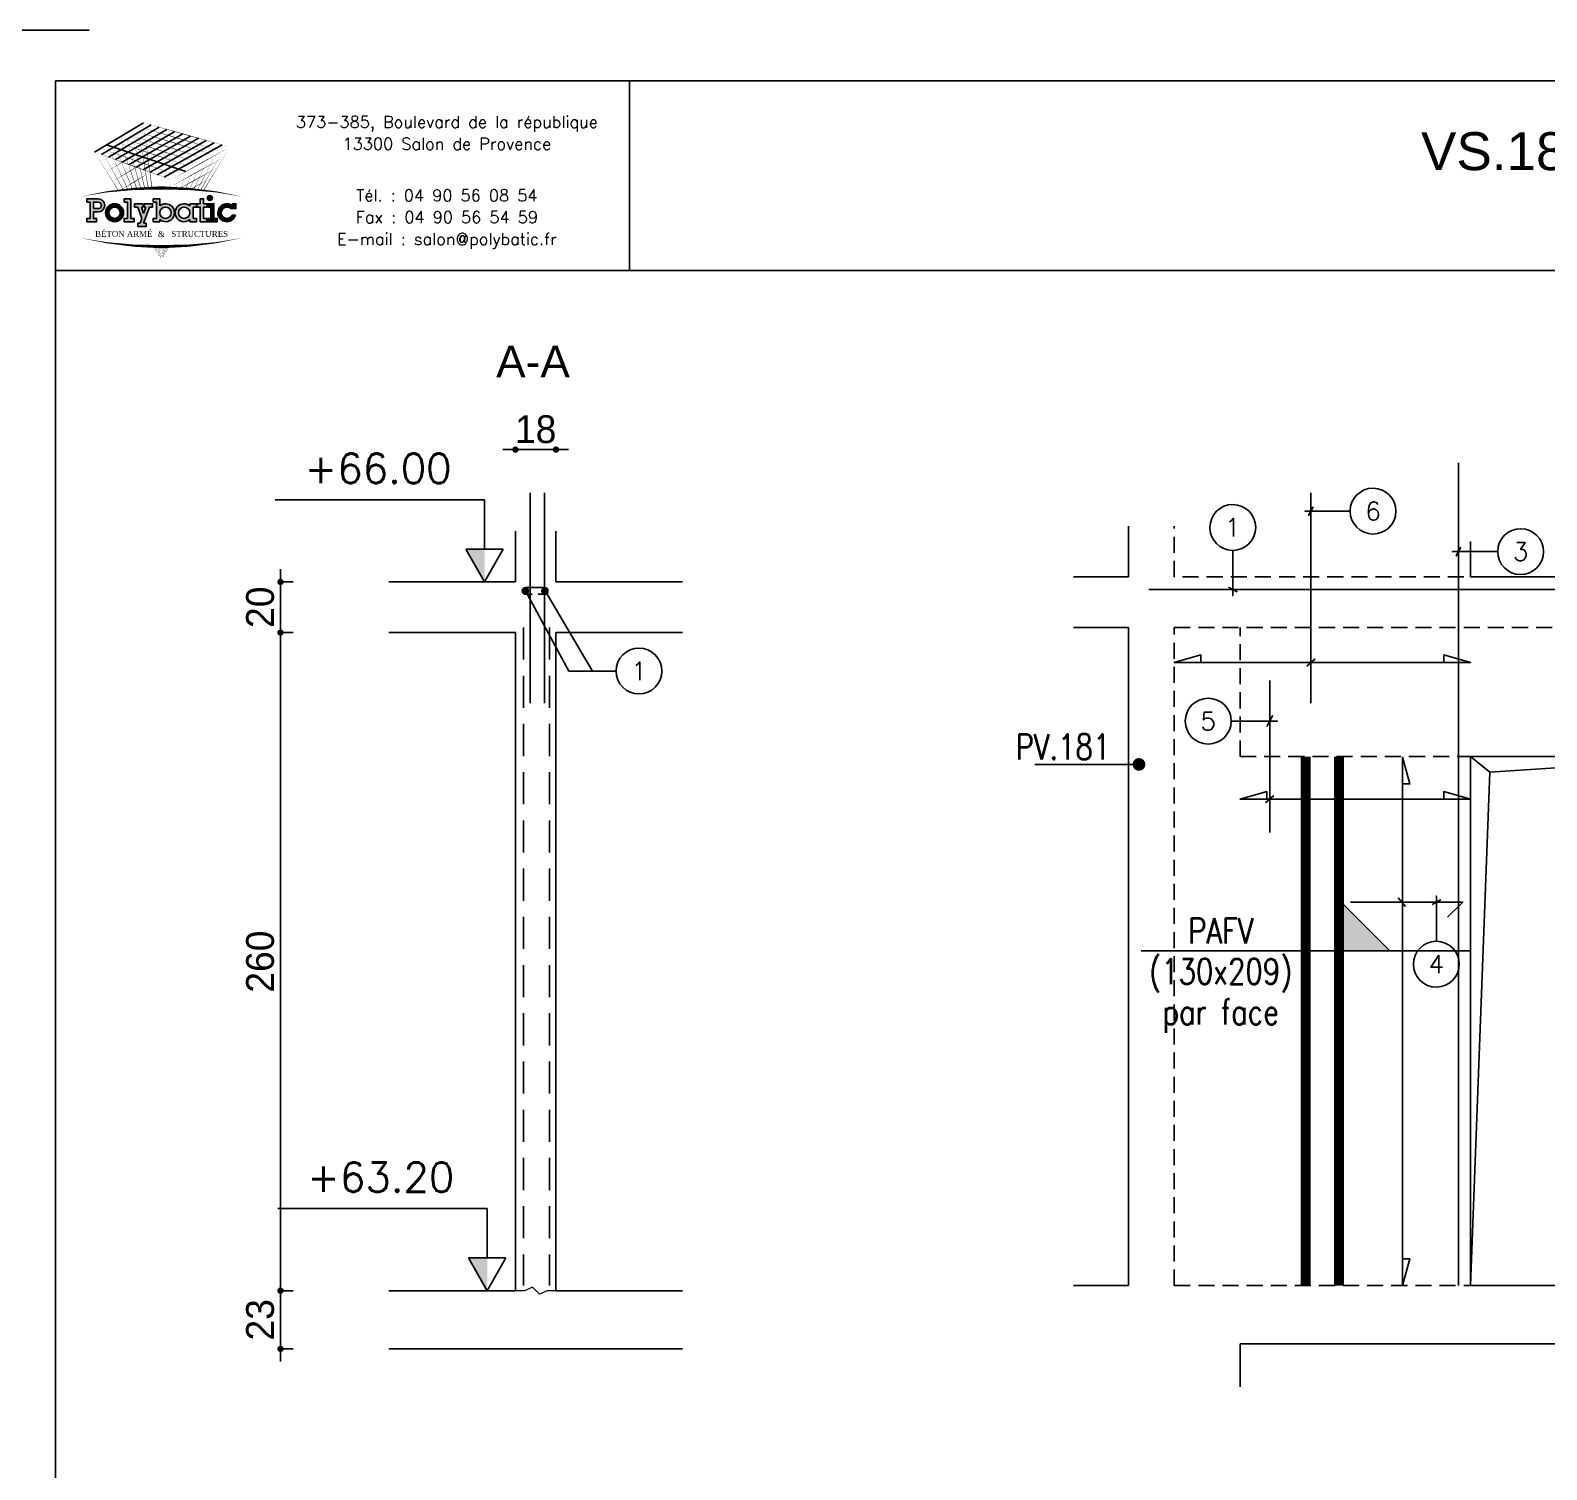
# Model space of a CAD drawing. Header units: metres. Extents: x -5618 to 118954, y -306 to 4637.
# Drawn here: x 97697 to 98295, y 1025 to 1594 of the extents above; entities that cross this region are included whole.
import ezdxf
from ezdxf.enums import TextEntityAlignment as Align

# ---------------------------------------------------------------- set-up
doc = ezdxf.new("R2010")
doc.units = ezdxf.units.M
doc.linetypes.add('CACHE', pattern=[9.524999999999999, 6.35, -3.175])
doc.linetypes.add('CACHEX2', pattern=[19.049999999999997, 12.7, -6.35])
for name, color, linetype in [('COTATION', 1, 'Continuous'), ('GO-FER-HA', 140, 'Continuous'), ('GO-TEXTE', 9, 'Continuous'), ('K_ENT_M_Building_V.76', 7, 'Continuous'), ('STR_COTATION', 1, 'Continuous'), ('STR_TS', 22, 'Continuous'), ('STR_TS_TXT', 7, 'Continuous'), ('STR_VOI-POT', 6, 'Continuous')]:
    doc.layers.add(name, color=color, linetype=linetype)
doc.layers.add('Kofragna_forma', color=7, linetype='Continuous', lineweight=70)
doc.styles.add('ARIAL', font='ARIAL.TTF')
doc.styles.add('GrDimensions', font='simplex.shx')
doc.styles.add('POLYBATIC', font='TIMES.TTF')
doc.styles.add('schéma', font='simplex.shx')
doc.styles.add('TEXTE', font='romans.shx')
doc.styles.add('TEXTE TS', font='romans.shx', dxfattribs={"width": 0.7, "oblique": 15})
doc.styles.add('TEXTEBA', font='ARIAL.TTF')
doc.dimstyles.new('COUPE-20', dxfattribs={"dimscale": 0.5, "dimtxt": 22, "dimasz": 5, "dimexe": 0.05, "dimexo": 0, "dimgap": 5, "dimtad": 1, "dimdec": 0, "dimdsep": 46, "dimtxsty": 'Standard', "dimblk1": 'DOT', "dimblk2": 'DOT', "dimsah": 1, "dimcen": 0, "dimdle": 150, "dimclrd": 1, "dimclre": 1, "dimclrt": 7, "dimadec": 0, "dimazin": 0, "dimtfac": 1, "dimtdec": 0, "dimtix": 1, "dimtmove": 2, "dimatfit": 3, "dimldrblk": 'DOT', "dimfxl": 0, "dimtvp": 1, "dimtolj": 1, "dimtzin": 0, "dimarcsym": 0})

# ---------------------------------------------------------------- blocks, each defined once
blk = doc.blocks.new('A$C492E529B')
h = blk.add_hatch(color=256)
h.paths.add_polyline_path([(-1.982500000000002, 0.1), (-2.082500000000003, 0.1), (-2.082500000000003, 0.2999999999999999), (-1.932500000000003, 0.2999999999999999, 1), (-1.932500000000003, 0.7), (-2.282500000000002, 0.7), (-2.282500000000001, 0.6), (-2.182500000000003, 0.6), (-2.182500000000003, 0.1), (-2.282500000000003, 0.1), (-2.282500000000004, -6.938893903907228e-18), (-1.982500000000003, -6.938893903907228e-18)])
h.paths.add_polyline_path([(-2.082500000000003, 0.3999999999999889), (-2.082500000000003, 0.6), (-1.932500000000003, 0.6, -1), (-1.932500000000003, 0.3999999999999999)], flags=16)
h = blk.add_hatch(color=256)
h.paths.add_polyline_path([(-1.157500000000001, 0.275, 1), (-1.707500000000001, 0.275, 1)])
h.paths.add_polyline_path([(-1.607500000000002, 0.275, -1), (-1.257500000000002, 0.275, -1)], flags=16)
for color, points in [(256, [(-0.9375, 0.7), (-1.137499999999999, 0.7000000000000001), (-1.137500000000001, 0.5999999999999999), (-1.0375, 0.6), (-1.0375, 0.09999999999999998), (-1.137500000000001, 0.09999999999999996), (-1.137499999999999, -4.163336342344337e-17), (-0.8375000000000021, -4.163336342344337e-17), (-0.8375000000000004, 0.09999999999999994), (-0.9374999999999982, 0.09999999999999998)]), (256, [(-0.3674999999999997, 0.45), (-0.2675000000000001, 0.45), (-0.2674999999999983, 0.55), (-0.5234481005020868, 0.55), (-0.5234481005020868, 0.45), (-0.4734481005020861, 0.45), (-0.5425000000000004, 0.2527088585773882), (-0.6115518994979148, 0.45), (-0.5615518994979141, 0.45), (-0.5615518994979141, 0.55), (-0.8175000000000008, 0.55), (-0.8175000000000008, 0.45), (-0.7175000000000011, 0.45), (-0.5954740502510436, 0.1013544292886954), (-0.6484481005020868, -0.04999999999999991), (-0.7175000000000011, -0.04999999999999991), (-0.7175000000000011, -0.1499999999999999), (-0.4675000000000011, -0.1499999999999999), (-0.4675000000000011, -0.04999999999999991), (-0.5424999999999986, -0.0499999999999999)]), (256, [(1.392500000000002, 0.55), (1.2925, 0.55), (1.2925, 0.7000000000000001), (1.192500000000003, 0.7000000000000001), (1.192500000000003, 0.55), (1.092500000000003, 0.55), (1.092500000000003, 0.45), (1.192500000000004, 0.45), (1.192500000000003, -6.938893903907228e-18), (1.392500000000002, -6.938893903907228e-18), (1.392500000000002, 0.1), (1.292500000000004, 0.1), (1.292500000000004, 0.45), (1.392500000000005, 0.45)]), (140, [(1.412500000000003, 0.7250000000000001, 1), (1.562500000000005, 0.7250000000000001, 1)]), (256, [(1.612500000000002, 0.55), (1.412500000000003, 0.55), (1.412500000000003, 0.45), (1.512500000000003, 0.45), (1.512500000000003, 0.1), (1.412500000000003, 0.09999999999999999), (1.412500000000003, -6.938893903907228e-18), (1.712500000000002, -6.938893903907228e-18), (1.7125, 0.09999999999999999), (1.612500000000002, 0.1)]), (256, [(2.129974487139162, 0.4), (2.282500000000004, 0.4), (2.282500000000002, 0.55), (2.182500000000005, 0.55), (2.182500000000003, 0.487132034355964, 3.359496397493009), (2.272075131106462, 0.2), (2.165613883008421, 0.2, -3.125801635094081)])]:
    blk.add_hatch(color=color).paths.add_polyline_path(points)
h = blk.add_hatch(color=256)
h.paths.add_polyline_path([(-0.04749999999999943, 0.4871320343559638), (-0.04749999999999766, 0.7000000000000001), (-0.2474999999999987, 0.7), (-0.2474999999999987, 0.6000000000000001), (-0.1474999999999991, 0.6000000000000001), (-0.1474999999999991, 0.1), (-0.2475000000000005, 0.09999999999999999), (-0.2474999999999987, -6.938893903907228e-18), (-0.04749999999999766, -1.387778780781446e-17), (-0.04749999999999943, 0.06286796564403607, 2.121320343559649)])
h.paths.add_polyline_path([(-0.04749999999999943, 0.275, -1), (0.3025000000000002, 0.275, -1)], flags=16)
h = blk.add_hatch(color=256)
h.paths.add_polyline_path([(1.072500000000003, 0.1), (0.9725000000000037, 0.1), (0.9725000000000037, 0.45), (1.072500000000003, 0.45), (1.072500000000003, 0.55), (0.872500000000004, 0.55), (0.872500000000004, 0.4871320343559638, 2.121320343559652), (0.872500000000004, 0.06286796564403632), (0.8725000000000058, -1.387778780781446e-17), (1.072500000000002, 0)])
h.paths.add_polyline_path([(0.5225000000000026, 0.275, -1), (0.8725000000000023, 0.275, -1)], flags=16)
for p, q in [((0.872500000000004, 0.55), (0.872500000000004, 0.4871320343559638)), ((1.072500000000003, 0.55), (0.872500000000004, 0.55)), ((1.072500000000003, 0.45), (1.072500000000003, 0.55)), ((-0.5954740502510436, 0.101354429288693), (-0.7175000000000011, 0.45)), ((-0.6484481005020868, -0.04999999999999991), (-0.5954740502510454, 0.1013544292886897)), ((-0.5425000000000004, 0.2527088585773872), (-0.6115518994979148, 0.45)), ((-0.5425000000000004, -0.04999999999999991), (-0.3674999999999997, 0.45)), ((-0.5425000000000004, 0.2527088585773867), (-0.4734481005020861, 0.45)), ((0.872500000000004, 0.06286796564403632), (0.872500000000004, -6.938893903907228e-18)), ((0.9725000000000037, 0.1), (0.9725000000000037, 0.45)), ((0.9725000000000037, 0.45), (1.072500000000003, 0.45)), ((1.072500000000003, 0.1), (0.9725000000000037, 0.1)), ((1.072500000000003, -6.938893903907228e-18), (1.072500000000003, 0.1)), ((2.165613883008421, 0.2), (2.272075131106462, 0.2)), ((0.872500000000004, -6.938893903907228e-18), (1.072500000000003, -6.938893903907228e-18))]:
    blk.add_line(p, q)
for points in [[(-2.282500000000002, 0.7), (-1.932500000000003, 0.7)], [(-2.282500000000002, 0.7), (-2.282500000000002, 0.6), (-2.182500000000003, 0.6), (-2.182500000000003, 0.1), (-2.282500000000002, 0.1), (-2.282500000000002, -6.938893903907228e-18), (-1.982500000000003, -6.938893903907228e-18), (-1.982500000000003, 0.1), (-2.082500000000003, 0.1), (-2.082500000000003, 0.2999999999999999), (-1.932500000000003, 0.2999999999999999)], [(-2.082500000000003, 0.3999999999999999), (-2.082500000000003, 0.6), (-1.932500000000003, 0.6)], [(-1.137499999999999, 0.7), (-0.9375, 0.7), (-0.9375, 0.09999999999999998), (-0.8375000000000004, 0.09999999999999994), (-0.8375000000000004, -4.163336342344337e-17), (-1.137499999999999, -4.163336342344337e-17), (-1.137499999999999, 0.09999999999999998), (-1.0375, 0.09999999999999998), (-1.0375, 0.6), (-1.137499999999999, 0.6), (-1.137499999999999, 0.7)], [(-0.8175000000000008, 0.55), (-0.5615518994979141, 0.55)], [(-0.8175000000000008, 0.55), (-0.8175000000000008, 0.45), (-0.7175000000000011, 0.45)], [(-0.6115518994979148, 0.45), (-0.5615518994979141, 0.45), (-0.5615518994979141, 0.55)], [(-0.5234481005020868, 0.55), (-0.2675000000000001, 0.55), (-0.2675000000000001, 0.45), (-0.3674999999999997, 0.45)], [(-0.4734481005020861, 0.45), (-0.5234481005020868, 0.45), (-0.5234481005020868, 0.55)], [(-0.2474999999999987, 0.7), (-0.2474999999999987, 0.6000000000000001), (-0.1474999999999991, 0.6000000000000001), (-0.1474999999999991, 0.1), (-0.2474999999999987, 0.1), (-0.2474999999999987, -6.938893903907228e-18), (-0.04749999999999943, -6.938893903907228e-18), (-0.04749999999999943, 0.06286796564403607)], [(-0.04749999999999943, 0.4871320343559638), (-0.04749999999999943, 0.7), (-0.2474999999999987, 0.7)], [(1.092500000000003, 0.55), (1.192500000000003, 0.55), (1.192500000000003, 0.7000000000000001), (1.292500000000002, 0.7000000000000001), (1.292500000000002, 0.55), (1.392500000000004, 0.55), (1.392500000000004, 0.45), (1.292500000000002, 0.45), (1.292500000000002, 0.1), (1.392500000000004, 0.1), (1.392500000000004, -6.938893903907228e-18), (1.192500000000003, -6.938893903907228e-18), (1.192500000000003, 0.45), (1.092500000000003, 0.45)], [(1.092500000000003, 0.45), (1.092500000000003, 0.55)], [(1.412500000000003, 0.45), (1.412500000000003, 0.55), (1.612500000000002, 0.55), (1.612500000000002, 0.1), (1.712500000000002, 0.1), (1.712500000000002, -6.938893903907228e-18), (1.412500000000003, -6.938893903907228e-18), (1.412500000000003, 0.1), (1.512500000000003, 0.1), (1.512500000000003, 0.45), (1.412500000000003, 0.45)], [(2.182500000000003, 0.487132034355964), (2.182500000000003, 0.55), (2.282500000000002, 0.55), (2.282500000000002, 0.4), (2.129974487139162, 0.4)], [(-2.082500000000003, 0.3999999999999999), (-1.932500000000003, 0.3999999999999999)], [(-0.6484481005020868, -0.04999999999999991), (-0.7175000000000011, -0.04999999999999991), (-0.7175000000000011, -0.1499999999999999), (-0.4675000000000011, -0.1499999999999999), (-0.4675000000000011, -0.04999999999999991), (-0.5425000000000004, -0.04999999999999991)]]:
    blk.add_lwpolyline(points)
for centre, radius in [((-1.432500000000001, 0.275), 0.275), ((-1.432500000000001, 0.275), 0.175), ((0.1275000000000013, 0.275), 0.175), ((0.6975000000000033, 0.275), 0.175)]:
    blk.add_circle(centre, radius)
at = {"color": 140}
blk.add_circle((1.487500000000004, 0.7250000000000001), 0.07500000000000107, dxfattribs=at)
for centre, radius, start, end in [((-1.932500000000003, 0.5), 0.2, 270, 90), ((-1.932500000000003, 0.5), 0.1, 270, 90), ((0.1275000000000013, 0.275), 0.275, 230.4788036413577, 129.5211963586423), ((0.6975000000000033, 0.275), 0.275, 50.47880364135766, 309.5211963586423), ((2.007500000000002, 0.275), 0.275, 50.47880364135766, 344.1733798681277), ((2.007500000000002, 0.275), 0.175, 45.58469140280684, 334.6230664748476)]:
    blk.add_arc(centre, radius, start, end)
blk = doc.blocks.new('POLYBATIC')
at = {"color": 140}
for p, q in [((-0.4296875000004547, 3.28125), (-1.601562500000455, 2.578125)), ((-1.434659090909463, 2.517755681818244), (-0.2414772727272521, 3.227982954545496)), ((-1.267755681818471, 2.457386363636374), (-0.05326704545473149, 3.174715909090992)), ((0.1349431818182438, 3.121448863636374), (-1.100852272727479, 2.397017045454504)), ((-0.933948863636715, 2.336647727272748), (0.323153409090537, 3.06818181818187)), ((-0.7670454545457233, 2.276278409090992), (0.5113636363635123, 3.014914772727252)), ((0.6995738636360329, 2.961647727272748), (-0.6001420454547315, 2.215909090909008)), ((-0.4332386363639671, 2.155539772727366), (0.8877840909092356, 2.908380681818244)), ((-1.308593750000455, 2.75390625), (0.5859375, 2.109375)), ((1.075994318181529, 2.855113636363626), (-0.2663352272729753, 2.095170454545496)), ((-0.09943181818198354, 2.034801136363626), (1.264204545454504, 2.801846590909008)), ((1.452414772727025, 2.748579545454504), (0.06747159090900823, 1.97443181818187))]:
    blk.add_line(p, q, dxfattribs=at)
for points in [[(-1.015625000000455, 2.9296875, 0.015625, 0, 0), (-0.4296875000004547, 3.28125, 0, 0, 0)], [(0.60546875, 2.98828125, 0.015625, 0, 0), (-0.4296875000004547, 3.28125, 0, 0, 0)], [(-0.2247129179731928, 1.715989555429132, 0.01490724232924596, 0, 0), (-0.4296875000004547, 3.28125, 0, 0, 0)], [(-1.601562500000455, 2.578125, 0, 0.015625, 0), (-1.015625000000455, 2.9296875, 0, 0, 0)], [(-0.03906250000045475, 2.6171875, 0.015625, 0, 0), (-1.015625000000455, 2.9296875, 0, 0, 0)], [(-0.5892474188822234, 1.699752169851649, 0.0131193101882493, 0, 0), (-1.015625000000455, 2.9296875, 0, 0, 0)], [(-0.390625, 2.982954545454504, 0, 0.015625, 0), (-0.9232954545454959, 2.663352272727366, 0, 0, 0)], [(0.1220703125, 2.7099609375, 0.015625, 0, 0), (-0.8691406250004547, 3.017578125, 0, 0, 0)], [(-0.4912426523219438, 1.705550332218991, 0.01358734283786201, 0, 0), (-0.8691406250004547, 3.017578125, 0, 0, 0)], [(-0.8380681818182438, 2.87286931818187, 0.015625, 0, 0), (-0.2414772727272521, 3.227982954545496, 0, 0, 0)], [(0.283203125, 2.802734375, 0.015625, 0, 0), (-0.7226562500004547, 3.10546875, 0, 0, 0)], [(-0.3979455071712437, 1.710090152438511, 0.01404154563583916, 0, 0), (-0.7226562500004547, 3.10546875, 0, 0, 0)], [(-0.6605113636364877, 2.816051136363626, 0.015625, 0, 0), (-0.05326704545473149, 3.174715909090992, 0, 0, 0)], [(0.4443359375002274, 2.8955078125, 0.015625, 0, 0), (-0.5761718750004547, 3.193359375, 0, 0, 0)], [(-0.3091679367046254, 1.713523988177485, 0.01448156953465553, 0, 0), (-0.5761718750004547, 3.193359375, 0, 0, 0)], [(-0.4829545454547315, 2.759232954545496, 0.015625, 0, 0), (0.1349431818182438, 3.121448863636374, 0, 0, 0)], [(-0.3053977272729753, 2.702414772727366, 0.015625, 0, 0), (0.323153409090537, 3.06818181818187, 0, 0, 0)], [(-0.1278409090909918, 2.645596590909008, 0.015625, 0, 0), (0.5113636363635123, 3.014914772727252, 0, 0, 0)], [(0.04971590909099177, 2.588778409090992, 0.015625, 0, 0), (0.6995738636360329, 2.961647727272748, 0, 0, 0)], [(0.2272727272727479, 2.531960227272748, 0.015625, 0, 0), (0.8877840909092356, 2.908380681818244, 0, 0, 0)], [(1.640625000000227, 2.6953125, 0, 0.015625, 0), (0.60546875, 2.98828125, 0, 0, 0)], [(-0.68359375, 2.24609375, 0.015625, 0, 0), (-1.601562500000455, 2.578125, 0, 0, 0)], [(-1.031467709796289, 1.660411435280935, 0.01112380078447304, 0, 0), (-1.601562500000455, 2.578125, 0, 0, 0)], [(-1.455965909090764, 2.34375, 0, 0.015625, 0), (-0.9232954545454959, 2.663352272727366, 0, 0, 0)], [(-0.5224609375, 2.3388671875, 0.015625, 0, 0), (-1.455078125000455, 2.666015625, 0, 0, 0)], [(-0.9131357219118854, 1.673060752227684, 0.0116390314757204, 0, 0), (-1.455078125000455, 2.666015625, 0, 0, 0)], [(-1.434659090909463, 2.517755681818244, 0, 0.015625, 0), (-0.8380681818182438, 2.87286931818187, 0, 0, 0)], [(-0.3613281249997726, 2.431640625, 0.015625, 0, 0), (-1.308593750000455, 2.75390625, 0, 0, 0)], [(-0.8000544418000572, 1.683696661101635, 0.01214422228537064, 0, 0), (-1.308593750000455, 2.75390625, 0, 0, 0)], [(-1.267755681818471, 2.457386363636374, 0, 0.015625, 0), (-0.6605113636364877, 2.816051136363626, 0, 0, 0)], [(-0.2001953125, 2.5244140625, 0.015625, 0, 0), (-1.162109375000455, 2.841796875, 0, 0, 0)], [(-0.6921335829376858, 1.692528341469028, 0.01263800449243644, 0, 0), (-1.162109375000455, 2.841796875, 0, 0, 0)], [(-1.100852272727479, 2.397017045454504, 0, 0.015625, 0), (-0.4829545454547315, 2.759232954545496, 0, 0, 0)], [(-0.933948863636715, 2.336647727272748, 0, 0.015625, 0), (-0.3053977272729753, 2.702414772727366, 0, 0, 0)], [(-0.3515625, 2.684659090909008, 0, 0.015625, 0), (-0.8309659090909918, 2.397017045454504, 0, 0, 0)], [(-0.7670454545457233, 2.276278409090992, 0, 0.015625, 0), (-0.1278409090909918, 2.645596590909008, 0, 0, 0)], [(-0.6001420454547315, 2.215909090909008, 0, 0.015625, 0), (0.04971590909099177, 2.588778409090992, 0, 0, 0)], [(0.9374999999995453, 2.3046875, 0, 0.015625, 0), (-0.03906250000045475, 2.6171875, 0, 0, 0)], [(1.11328125, 2.40234375, 0, 0.015625, 0), (0.1220703125, 2.7099609375, 0, 0, 0)], [(1.2890625, 2.5, 0, 0.015625, 0), (0.283203125, 2.802734375, 0, 0, 0)], [(0.4048295454542767, 2.475142045454504, 0.015625, 0, 0), (1.075994318181529, 2.855113636363626, 0, 0, 0)], [(1.46484375, 2.59765625, 0, 0.015625, 0), (0.4443359375002274, 2.8955078125, 0, 0, 0)], [(0.5823863636364877, 2.41832386363626, 0.015625, 0, 0), (1.264204545454504, 2.801846590909008, 0, 0, 0)], [(0.7599431818180165, 2.36150568181813, 0.015625, 0, 0), (1.452414772727025, 2.748579545454504, 0, 0, 0)], [(0.9374999999995453, 2.3046875, 0.015625, 0, 0), (1.640625000000227, 2.6953125, 0, 0, 0)], [(0.9418075391890852, 1.670138702828694, 0.01115810583063171, 0, 0), (1.46484375, 2.59765625, 0, 0, 0)], [(1.012016020391002, 1.662597747784957, 0.01197350437350787, 0, 0), (1.640625000000227, 2.6953125, 0, 0, 0)], [(-1.310369318181984, 2.109375, 0, 0.015625, 0), (-0.8309659090909918, 2.397017045454504, 0, 0, 0)], [(-0.3124999999997726, 2.386363636363626, 0, 0.015625, 0), (-0.738636363636715, 2.13068181818187, 0, 0, 0)], [(0.234375, 1.9140625, 0, 0.015625, 0), (-0.68359375, 2.24609375, 0, 0, 0)], [(0.41015625, 2.01171875, 0, 0.015625, 0), (-0.5224609375, 2.3388671875, 0, 0, 0)], [(-0.4332386363639671, 2.155539772727366, 0, 0.015625, 0), (0.2272727272727479, 2.531960227272748, 0, 0, 0)], [(0.5859375, 2.109375, 0, 0.015625, 0), (-0.3613281249997726, 2.431640625, 0, 0, 0)], [(-0.2663352272729753, 2.095170454545496, 0, 0.015625, 0), (0.4048295454542767, 2.475142045454504, 0, 0, 0)], [(0.7617187500002274, 2.20703125, 0, 0.015625, 0), (-0.2001953125, 2.5244140625, 0, 0, 0)], [(-0.09943181818198354, 2.034801136363626, 0, 0.015625, 0), (0.5823863636364877, 2.41832386363626, 0, 0, 0)], [(0.06747159090900823, 1.97443181818187, 0, 0.015625, 0), (0.7599431818180165, 2.36150568181813, 0, 0, 0)], [(0.234375, 1.9140625, 0, 0.015625, 0), (0.9374999999995453, 2.3046875, 0, 0, 0)], [(0.5866968277300657, 1.699916449576676, 0.007180386554667803, 0, 0), (0.7617187500002274, 2.20703125, 0, 0, 0)], [(0.6885950454347949, 1.692796153361087, 0.008296831818832406, 0, 0), (0.9374999999995453, 2.3046875, 0, 0, 0)], [(0.7648212005681216, 1.884417712436971, 0.015625, 0, 0), (1.342329545454277, 2.20525568181813, 0, 0, 0)], [(0.7810150218122089, 1.685348204963248, 0.00932677131755205, 0, 0), (1.11328125, 2.40234375, 0, 0, 0)], [(0.8522727272725206, 2.095170454545496, 0.015625, 0, 0), (1.491477272727025, 2.450284090909008, 0, 0, 0)], [(0.8650912233908912, 1.677752675667421, 0.01027809155415822, 0, 0), (1.2890625, 2.5, 0, 0, 0)], [(-1.164772727272975, 1.875, 0, 0.015625, 0), (-0.738636363636715, 2.13068181818187, 0, 0, 0)], [(-1.019176136363967, 1.640625, 0, 0.015625, 0), (-0.6463068181817562, 1.864346590909008, 0, 0, 0)], [(-0.2734375, 2.08806818181813, 0, 0.015625, 0), (-0.6463068181817562, 1.864346590909008, 0, 0, 0)], [(0.2130681818182438, 1.74005681818187, 0, 0.015625, 0), (0.8522727272725206, 2.095170454545496, 0, 0, 0)], [(0.2101635290903232, 1.716335487573815, 0.003228196121244227, 0, 0), (0.234375, 1.9140625, 0, 0, 0)], [(0.3490664007761097, 1.712087584760297, 0.004654464702752464, 0, 0), (0.41015625, 2.01171875, 0, 0, 0)], [(0.4469534160696185, 1.707824498826653, 0.006931142164855608, 0.015625, 0), (0.7670454545452685, 1.885653409090992, 0, 0, 0)], [(0.4740167860959446, 1.706460429945992, 0.005969104741541102, 0, 0), (0.5859375, 2.109375, 0, 0, 0)], [(0.6795939278408696, 1.674900666982467, 0.015625, 0, 0), (1.193181818181984, 1.960227272727366, 0, 0, 0)], [(-1.953125, 1.5078125, 0, 0.078125, -0.05384344768960826), (0, 1.71875, 0, 0, 0)], [(-0.2343750000004547, 1.789772727272748, 0, 0.006380219183002012, 0), (-0.364879483288405, 1.711470037299478, 0, 0.006380219183002012, 0)], [(1.953125, 1.5078125, 0, 0.078125, 0.05384344768960826), (0, 1.71875, 0, 0, 0)], [(0.9595825479204905, 1.668281339753776, 0.002934513941093933, 0, 0), (1.044034090909008, 1.715198863636374, 0, 0, 0)], [(-1.953125, 0.5234375, 0, 0.078125, 0.05384344768960826), (0, 0.3125, 0, 0, 0)], [(1.953125, 0.5234375, 0, 0.078125, -0.05384344768960826), (0, 0.3125, 0, 0, 0)], [(0, 0, 0, 0.003813184372856077, 0), (-0.195425699109137, 0.3145877107606339, 0, 0.003813184372856077, 0)], [(0, 0, 0, 0.003681835129602301, 0), (-0.1714354482223825, 0.3141065594943484, 0, 0.003681835129602301, 0)], [(0, 0, 0, 0.003559883067564705, 0), (-0.1490701034542781, 0.3137146953291676, 0, 0.003559883067564705, 0)], [(0, 0, 0, 0.003446298807918057, 0), (-0.1281592369196005, 0.3133977978450275, 0, 0.003446298807918057, 0)], [(0, 0, 0, 0.003340204242443637, 0), (-0.1085566378797012, 0.3131441477290764, 0, 0.003340204242443637, 0)], [(0, 0, 0, 0.00324084487628895, 0), (-0.09013599812169559, 0.312944083366574, 0, 0.00324084487628895, 0)], [(0, 0, 0, 0.00314756816438513, 0), (-0.07278751380135873, 0.312789586335839, 0, 0.00314756816438513, 0)], [(0, 0, 0, 0.003059806352468915, 0), (-0.05641517962362741, 0.3126739616427585, 0, 0.003059806352468915, 0)], [(0, 0, 0, 0.003059806352468926, 0), (-0.05641517962362741, 0.3126739616427585, 0, 0.003059806352468926, 0)], [(0, 0, 0, 0.002977062747662009, 0), (-0.04093461278057475, 0.3125915885044606, 0, 0.002977062747662009, 0)], [(0, 0, 0, 0.005103348149100338, 0), (0.03827511111785498, 0.3125800741324838, 0, 0.005103348149100338, 0)], [(0, 0, 0, 0.004857820584163759, 0), (0.06375889516698408, 0.3127222001055543, 0, 0.004857820584163759, 0)], [(0, 0, 0, 0.004635747574430795, 0), (0.08692026702033218, 0.3129129612740371, 0, 0.004635747574430795, 0)], [(0, 0, 0, 0.004433818568920311, 0), (0.1080743276174871, 0.3131384364301084, 0, 0.004433818568920311, 0)], [(0, 0, 0, 0.004249332961201733, 0), (0.1274799888360576, 0.3133883058886795, 0, 0.004249332961201733, 0)], [(0, 0, 0, 0.004080063185600645, 0), (0.1453522509866616, 0.3136548573932032, 0, 0.004080063185600645, 0)], [(0, 0, 0, 0.003924153640373415, 0), (0.1618713376651613, 0.3139322912297757, 0, 0.003924153640373415, 0)], [(0, 0, 0, 0.003780044831076442, 0), (0.1771896014565755, 0.3142162265830848, 0, 0.003780044831076442, 0)], [(0, 0, 0, 0.003646415603355052, 0), (0.1914368191760332, 0.314503345789376, 0, 0.003646415603355052, 0)]]:
    blk.add_lwpolyline(points, format="xyseb", dxfattribs=at)
at = {"color": 5, "xscale": 0.78125, "yscale": 0.78125, "zscale": 0.78125}
blk.add_blockref('A$C492E529B', (0, 0.9102189642169378), dxfattribs=at)
at = {"lineweight": 60, "style": 'POLYBATIC'}
for s, p in [('BÉTON ARMÉ', (-1.586656885245475, 0.546875)), ('STRUCTURES', (0.2401012856082616, 0.546875))]:
    blk.add_text(s, height=0.140625, dxfattribs=at).set_placement(p)
at = {"color": 140, "style": 'POLYBATIC'}
blk.add_text('&', height=0.140625, dxfattribs=at).set_placement((0, 0.546875), align=Align.CENTER)
blk = doc.blocks.new('ime')
at = {"layer": 'COTATION', "const_width": 2.5}
blk.add_lwpolyline([(1.25, 0, -1), (-1.25, 0, -1)], format="xyb", close=True, dxfattribs=at)
at = {"layer": 'COTATION'}
blk.add_lwpolyline([(41.09158464876236, 0), (0, 0)], dxfattribs=at)
at = {"layer": 'COTATION', "color": 7, "style": 'TEXTE TS', "width": 0.8}
blk.add_attdef('NAME', (9.079526555316988, 2), '', height=10, dxfattribs=at)
blk = doc.blocks.new('mrega')
at = {"layer": 'STR_TS_TXT', "style": 'TEXTE TS', "width": 0.8}
for tag, p in [('ST10', (14.47619047619082, 0)), ('DIM', (14.47619047619082, -16)), ('NOTE', (14.47619047619082, -32))]:
    blk.add_attdef(tag, text='', height=10, dxfattribs=at).set_placement(p, align=Align.CENTER)
blk = doc.blocks.new('A$C6F247267')
blk.add_hatch(color=256).paths.add_polyline_path([(5.684341886080801e-14, -0.1999999999999886), (-0.1999999999999886, 0), (5.684341886080801e-14, 0)])
blk.add_lwpolyline([(-0.1999999999999886, 0), (5.684341886080801e-14, 0), (5.684341886080801e-14, -0.1999999999999886), (-0.1999999999999886, 0)])
blk = doc.blocks.new('_DOT')
at = {"color": 0, "linetype": 'ByBlock'}
blk.add_line((-0.5, 0), (-1, 0), dxfattribs=at)
at = {"color": 0, "linetype": 'ByBlock', "const_width": 0.5}
blk.add_lwpolyline([(-0.25, 0, 1), (0.25, 0, 1)], format="xyb", close=True, dxfattribs=at)
blk = doc.blocks.new('*D1260')
at = {"layer": 'COTATION', "color": 1, "lineweight": -2, "ltscale": 4.5}
for p, q in [((97800.2976827203, 1095.78765058655), (97795.2726827203, 1095.78765058655)), ((97795.2976827203, 1098.28765058655), (97795.2976827203, 1100.78765058655)), ((97795.2976827203, 1072.78765058655), (97795.2976827203, 1095.78765058655)), ((97800.2976827203, 1072.78765058655), (97795.2726827203, 1072.78765058655)), ((97795.2976827203, 1070.28765058655), (97795.2976827203, 1067.78765058655))]:
    blk.add_line(p, q, dxfattribs=at)
at = {"layer": 'DEFPOINTS', "color": 0, "lineweight": -3, "ltscale": 4.5}
for p in [(97795.2976827203, 1095.78765058655), (97838.07131905633, 1095.78765058655), (97838.07131905633, 1072.78765058655)]:
    blk.add_point(p, dxfattribs=at)
at = {"layer": 'COTATION', "color": 1, "lineweight": -2, "ltscale": 4.5, "xscale": 2.5, "yscale": 2.5, "zscale": 2.5}
for p, rotation in [((97795.2976827203, 1095.78765058655), 270), ((97795.2976827203, 1072.78765058655), 90)]:
    blk.add_blockref('_DOT', p, dxfattribs=dict(at, rotation=rotation))
at = {"layer": 'COTATION', "color": 7, "lineweight": -3, "ltscale": 4.5, "insert": (97787.2976827203, 1084.287650586566), "char_height": 11, "attachment_point": 5, "rotation": 90}
blk.add_mtext('\\A1;23', dxfattribs=at)
blk = doc.blocks.new('*D1261')
at = {"layer": 'COTATION', "color": 1, "lineweight": -2, "ltscale": 4.5}
for p, q in [((97800.2976827203, 1355.787650586549), (97795.2726827203, 1355.787650586549)), ((97795.2976827203, 1098.28765058655), (97795.2976827203, 1353.287650586549)), ((97800.2976827203, 1095.78765058655), (97795.2726827203, 1095.78765058655))]:
    blk.add_line(p, q, dxfattribs=at)
at = {"layer": 'DEFPOINTS', "color": 0, "lineweight": -3, "ltscale": 4.5}
for p in [(97795.2976827203, 1355.787650586549), (97838.07131905633, 1355.787650586549), (97838.07131905633, 1095.78765058655)]:
    blk.add_point(p, dxfattribs=at)
at = {"layer": 'COTATION', "color": 1, "lineweight": -2, "ltscale": 4.5, "xscale": 2.5, "yscale": 2.5, "zscale": 2.5}
for p, rotation in [((97795.2976827203, 1355.787650586549), 90), ((97795.2976827203, 1095.78765058655), 270)]:
    blk.add_blockref('_DOT', p, dxfattribs=dict(at, rotation=rotation))
at = {"layer": 'COTATION', "color": 7, "lineweight": -3, "ltscale": 4.5, "insert": (97787.2976827203, 1225.787650586566), "char_height": 11, "attachment_point": 5, "rotation": 90}
blk.add_mtext('\\A1;260', dxfattribs=at)
blk = doc.blocks.new('*D1262')
at = {"layer": 'COTATION', "color": 1, "lineweight": -2, "ltscale": 4.5}
for p, q in [((97795.2976827203, 1378.29015058663), (97795.2976827203, 1380.79015058663)), ((97800.2976827203, 1375.79015058663), (97795.2726827203, 1375.79015058663)), ((97795.2976827203, 1355.787650586549), (97795.2976827203, 1375.79015058663)), ((97800.2976827203, 1355.787650586549), (97795.2726827203, 1355.787650586549)), ((97795.2976827203, 1353.287650586549), (97795.2976827203, 1350.787650586549))]:
    blk.add_line(p, q, dxfattribs=at)
at = {"layer": 'DEFPOINTS', "color": 0, "lineweight": -3, "ltscale": 4.5}
for p in [(97795.2976827203, 1375.79015058663), (97838.07131905633, 1375.79015058663), (97838.07131905633, 1355.787650586549)]:
    blk.add_point(p, dxfattribs=at)
at = {"layer": 'COTATION', "color": 1, "lineweight": -2, "ltscale": 4.5, "xscale": 2.5, "yscale": 2.5, "zscale": 2.5}
for p, rotation in [((97795.2976827203, 1375.79015058663), 270), ((97795.2976827203, 1355.787650586549), 90)]:
    blk.add_blockref('_DOT', p, dxfattribs=dict(at, rotation=rotation))
at = {"layer": 'COTATION', "color": 7, "lineweight": -3, "ltscale": 4.5, "insert": (97787.2976827203, 1365.788900586606), "char_height": 11, "attachment_point": 5, "rotation": 90}
blk.add_mtext('\\A1;20', dxfattribs=at)
blk = doc.blocks.new('*D1263')
at = {"layer": 'DEFPOINTS', "color": 0, "lineweight": -3, "ltscale": 4.5}
for p in [(97888.07131905633, 1428.066610332283), (97888.07131905633, 1395.790150586629, 187.688179425467), (97904.07131905633, 1395.790150586629, 187.688179425467)]:
    blk.add_point(p, dxfattribs=at)
at = {"layer": 'STR_COTATION', "color": 1, "lineweight": -2, "ltscale": 4.5}
for p, q in [((97885.57131905633, 1428.066610332283), (97883.07131905633, 1428.066610332283)), ((97888.07131905633, 1428.07888971414), (97888.07131905633, 1428.091610332283)), ((97904.07131905633, 1428.066610332283), (97888.07131905633, 1428.066610332283)), ((97904.07131905633, 1428.07888971414), (97904.07131905633, 1428.091610332283)), ((97906.57131905633, 1428.066610332283), (97909.07131905633, 1428.066610332283))]:
    blk.add_line(p, q, dxfattribs=at)
at = {"layer": 'STR_COTATION', "color": 1, "lineweight": -2, "ltscale": 4.5, "xscale": 2.5, "yscale": 2.5, "zscale": 2.5}
blk.add_blockref('_DOT', (97888.07131905633, 1428.066610332283), dxfattribs=at)
at = {"layer": 'STR_COTATION', "color": 1, "lineweight": -2, "ltscale": 4.5, "xscale": 2.5, "yscale": 2.5, "zscale": 2.5, "rotation": 180}
blk.add_blockref('_DOT', (97904.07131905633, 1428.066610332283), dxfattribs=at)
at = {"layer": 'STR_COTATION', "color": 7, "lineweight": -3, "ltscale": 4.5, "insert": (97896.07131905633, 1436.066610332283), "char_height": 11, "attachment_point": 5}
blk.add_mtext('\\A1;18', dxfattribs=at)

msp = doc.modelspace()

# ---------------------------------------------------------------- linework, layer by layer
at = {"color": 7, "linetype": 'Continuous', "lineweight": -3}
for p, q in [((97883.24357103344, 1388.79015058663, 187.688179425467), (97868.49337168103, 1388.79015058663, 187.688179425467)), ((97875.86847135724, 1375.79015058663, 187.688179425467), (97868.49337168103, 1388.79015058663, 187.688179425467)), ((97883.24357103344, 1388.79015058663, 187.688179425467), (97868.49337168103, 1388.79015058663, 187.688179425467)), ((97875.86847135724, 1375.79015058663, 187.688179425467), (97868.49337168103, 1388.79015058663, 187.688179425467)), ((97875.86847135724, 1375.79015058663, 187.688179425467), (97883.24357103344, 1388.79015058663, 187.688179425467)), ((97875.86847135724, 1375.79015058663, 187.688179425467), (97883.24357103344, 1388.79015058663, 187.688179425467)), ((97884.30067312642, 1108.78765058655, 187.688179425467), (97869.55047377401, 1108.78765058655, 187.688179425467)), ((97876.92557345022, 1095.78765058655, 187.688179425467), (97869.55047377401, 1108.78765058655, 187.688179425467)), ((97884.30067312642, 1108.78765058655, 187.688179425467), (97869.55047377401, 1108.78765058655, 187.688179425467)), ((97876.92557345022, 1095.78765058655, 187.688179425467), (97869.55047377401, 1108.78765058655, 187.688179425467)), ((97876.92557345022, 1095.78765058655, 187.688179425467), (97884.30067312642, 1108.78765058655, 187.688179425467)), ((97876.92557345022, 1095.78765058655, 187.688179425467), (97884.30067312642, 1108.78765058655, 187.688179425467))]:
    msp.add_line(p, q, dxfattribs=at)
for points in [[(97686.48818537174, 1560.380045934014), (97686.48818540107, 1593.710045933855), (97719.81818540127, 1593.710045933855)], [(97933.13018540107, 1573.7120459343), (97933.13206549385, 1498.770802691361)], [(99066.34818537091, 1498.770802691361), (97706.48618540121, 1498.770802691361)]]:
    msp.add_lwpolyline(points)
msp.add_lwpolyline([(97706.48618540121, 1573.7120459343), (97706.48618540121, 623.8090459337847), (99066.34818537091, 623.8090459337847), (99066.34818537091, 1573.7120459343)], close=True)
at = {"lineweight": 18, "elevation": 187.688179425467}
msp.add_lwpolyline([(97904.07131905633, 1095.78765058655), (97900.6063787557, 1095.78765058655), (97897.58390802582, 1094.363862994105), (97894.83623008692, 1097.13496921512), (97891.67637545994, 1095.78765058655), (97888.07131905633, 1095.78765058655)], dxfattribs=at)
at = {"color": 7, "linetype": 'Continuous', "lineweight": -3}
for points in [[(97868.49337168103, 1388.79015058663, 187.688179425467), (97875.86847135724, 1375.79015058663, 187.688179425467), (97875.86847135724, 1388.75733372271, 187.688179425467)], [(97868.49337168103, 1388.79015058663, 187.688179425467), (97875.86847135724, 1375.79015058663, 187.688179425467), (97875.86847135724, 1388.75733372271, 187.688179425467)], [(97869.55047377401, 1108.78765058655, 187.688179425467), (97876.92557345022, 1095.78765058655, 187.688179425467), (97876.92557345022, 1108.754833722631, 187.688179425467)], [(97869.55047377401, 1108.78765058655, 187.688179425467), (97876.92557345022, 1095.78765058655, 187.688179425467), (97876.92557345022, 1108.754833722631, 187.688179425467)]]:
    msp.add_solid(points, dxfattribs=at)
at = {"layer": 'COTATION'}
for p, q in [((98200.53791369079, 1342.493759211534, 281.5322691381998), (98203.8930307439, 1345.444452924861, 281.5322691381998)), ((98184.27284056213, 1288.5254272228, 281.5322691381999), (98187.62795761524, 1291.476120936127, 281.5322691381999)), ((98239.5912754047, 1247.616820825818, 375.3763588509333), (98236.64058169138, 1250.971937878946, 375.3763588509333))]:
    msp.add_line(p, q, dxfattribs=at)
at = {"layer": 'COTATION', "elevation": 281.5322691381999}
for points in [[(98254.68101232933, 1343.969106068197), (98254.68101232933, 1346.969099797937), (98265.23866028641, 1343.969106068197), (98148.2386717547, 1343.969106068197), (98158.79631971176, 1346.969099797937), (98158.79631971176, 1343.969106068197)], [(98238.33446800867, 1108.345298543879), (98241.33446173841, 1108.345298543879), (98238.33446800867, 1097.787650586791), (98238.33446800866, 1306.539153082568), (98241.33446173841, 1295.981505125509), (98238.33446800866, 1295.981505125509)], [(98254.68101232931, 1290.000774079462), (98254.68101232931, 1293.000767809202), (98265.2386602864, 1290.000774079462), (98174.23750798903, 1290.000774079466), (98184.79515594609, 1293.000767809205), (98184.79515594609, 1290.000774079466)]]:
    msp.add_lwpolyline(points, dxfattribs=at)
at = {"layer": 'GO-FER-HA'}
for points, elevation in [([(98217.68318856246, 1403.840567938976, -512.322006256741), (98217.68291252143, 1403.769857260858), (98199.81544814535, 1403.769857260855), (98202.21544814526, 1403.769857260855), (98201.31839187056, 1402.072800985994), (98203.11250442025, 1405.466913535717)], 281.5322691381999), ([(98171.28458695432, 1388.260924805749, -512.322006256741), (98171.35529763244, 1388.260648764717), (98171.35529763244, 1370.393184388641), (98171.35529763244, 1372.793184388548), (98173.0523539073, 1371.89612811385), (98169.65824135758, 1373.690240663537)], 281.5322691381999), ([(98275.96017906742, 1387.840128831684, -512.322006256741), (98275.9599030264, 1387.769418153565), (98258.09243865032, 1387.769418153563), (98260.49243865022, 1387.769418153563), (98259.59538237553, 1386.072361878701), (98261.38949492521, 1389.466474428425)], 375.3763588509333), ([(98251.67959591944, 1233.826638935329, 512.322006256741), (98251.75030659756, 1233.826914976361), (98251.75030659756, 1251.694379352437), (98251.75030659756, 1249.29437935253), (98253.44736287242, 1250.191435627228), (98250.0532503227, 1248.397323077542)], 375.3763588509333)]:
    msp.add_lwpolyline(points, format="xyb", dxfattribs=dict(at, elevation=elevation))
for points, elevation in [([(97892.07869675127, 1372.223148264985), (97909.22606125055, 1340.590890124023), (97927.81224529311, 1340.590890124023)], 93.84408971273349), ([(97899.77924395999, 1372.223148264985), (97918.55803528382, 1340.590890124023), (97927.81224529314, 1340.590890124023)], 93.84408971273349), ([(98170.70698391407, 1320.795119285144), (98188.95037475397, 1320.795119285144), (98185.95037475397, 1320.795119285144), (98187.07169509752, 1322.916439628699), (98184.8290544104, 1318.673798941582)], 281.5322691381999)]:
    msp.add_lwpolyline(points, dxfattribs=dict(at, elevation=elevation))
for centre in [(97936.86900792798, 1340.590890124023, 93.84408971273349), (98161.65022127921, 1320.795119285144, 281.5322691381999)]:
    msp.add_circle(centre, 9.05676263485475, dxfattribs=at)
at = {"layer": 'K_ENT_M_Building_V.76', "color": 30, "linetype": 'Continuous', "lineweight": -3}
for p, q in [((97869.36847135724, 1408.29015058663, 187.688179425467), (97793.22561421437, 1408.29015058663, 187.688179425467)), ((97869.36847135724, 1408.29015058663, 187.688179425467), (97793.22561421437, 1408.29015058663, 187.688179425467)), ((97875.86847135724, 1408.29015058663, 187.688179425467), (97869.36847135724, 1408.29015058663, 187.688179425467)), ((97875.86847135724, 1408.29015058663, 187.688179425467), (97869.36847135724, 1408.29015058663, 187.688179425467)), ((97875.86847135724, 1388.79015058663, 187.688179425467), (97875.86847135724, 1408.29015058663, 187.688179425467)), ((97875.86847135724, 1388.79015058663, 187.688179425467), (97875.86847135724, 1408.29015058663, 187.688179425467)), ((97870.42557345022, 1128.28765058655, 187.688179425467), (97794.28271630735, 1128.28765058655, 187.688179425467)), ((97870.42557345022, 1128.28765058655, 187.688179425467), (97794.28271630735, 1128.28765058655, 187.688179425467)), ((97876.92557345022, 1128.28765058655, 187.688179425467), (97870.42557345022, 1128.28765058655, 187.688179425467)), ((97876.92557345022, 1128.28765058655, 187.688179425467), (97870.42557345022, 1128.28765058655, 187.688179425467)), ((97876.92557345022, 1108.78765058655, 187.688179425467), (97876.92557345022, 1128.28765058655, 187.688179425467)), ((97876.92557345022, 1108.78765058655, 187.688179425467), (97876.92557345022, 1128.28765058655, 187.688179425467))]:
    msp.add_line(p, q, dxfattribs=at)
at = {"layer": 'Kofragna_forma', "color": 4, "lineweight": -3}
for p, q in [((97888.07131905633, 1375.79015058663, 187.688179425467), (97888.07131905633, 1395.790150586629, 187.688179425467)), ((97904.07131905633, 1395.790150586629, 187.688179425467), (97904.07131905633, 1375.79015058663, 187.688179425467)), ((98130.23866469151, 1397.790150586869, 281.5322691381999), (98130.23866469151, 1377.790150586871, 281.5322691381999)), ((98130.2386602864, 1377.790150586871, 281.5322691381999), (98108.44547666884, 1377.790150586871, 281.5322691381999)), ((97838.07131905633, 1375.79015058663, 187.688179425467), (97888.07131905633, 1375.79015058663, 187.688179425467)), ((97904.07131905633, 1375.79015058663, 281.5322691381999), (97954.07131905633, 1375.79015058663, 281.5322691381999)), ((97888.07131905633, 1355.787650586549, 187.688179425467), (97838.07131905633, 1355.787650586549, 187.688179425467)), ((97888.07131905633, 1095.78765058655, 187.688179425467), (97888.07131905633, 1355.787650586549, 187.688179425467)), ((97904.07131905633, 1355.78765058655, 187.688179425467), (97904.07131905633, 1095.78765058655, 187.688179425467)), ((97954.07131905633, 1355.78765058655, 281.5322691381999), (97904.07131905633, 1355.78765058655, 281.5322691381999)), ((98130.2386602864, 1357.790150586871, 281.5322691381999), (98108.44547666884, 1357.790150586871, 281.5322691381999)), ((98130.23866469151, 1357.790150586871, 281.5322691381999), (98130.23866469151, 1158.787650586791, 281.5322691381999)), ((98130.23750798906, 1158.787650586791, 281.5322691381999), (98130.23750798906, 1097.787650586791, 281.5322691381999)), ((97888.07131905633, 1095.78765058655, 187.688179425467), (97838.07131905633, 1095.78765058655, 187.688179425467)), ((97904.07131905633, 1095.78765058655, 187.688179425467), (97954.07131905633, 1095.78765058655, 187.688179425467)), ((98130.2386602864, 1097.787650586791, 281.5322691381999), (98108.44547666884, 1097.787650586791, 281.5322691381999)), ((97905.07131905633, 1072.78765058655, 187.688179425467), (97838.07131905633, 1072.78765058655, 187.688179425467)), ((97905.07131905633, 1072.78765058655, 187.688179425467), (97954.07131905633, 1072.78765058655, 187.688179425467)), ((98174.23750798905, 1074.787650586792, 281.5322691381999), (98549.23750798903, 1074.787650586791, 281.5322691381999)), ((98174.23750798905, 1074.787650586792, 281.5322691381999), (98174.23750798906, 1057.787650586791, 281.5322691381999))]:
    msp.add_line(p, q, dxfattribs=at)
at = {"layer": 'Kofragna_forma', "linetype": 'CACHE', "lineweight": -3}
for p, q in [((98148.2386717547, 1377.790150586871, 281.5322691381999), (98148.2386717547, 1397.790150586869, 281.5322691381999)), ((98853.18998503796, 1377.790150586871, 281.5322691381999), (98148.23867615982, 1377.790150586871, 281.5322691381999)), ((98148.2386717547, 1097.787650586791, 281.5322691381999), (98148.2386717547, 1357.787650586791, 281.5322691381999)), ((98148.23867615982, 1357.787650586791, 281.5322691381999), (98853.18998503796, 1357.787650586791, 281.5322691381999)), ((98174.23750798903, 1306.787650586791, 281.5322691381999), (98174.23750798903, 1357.787650586791, 281.5322691381999)), ((98174.23750798903, 1306.787650586791, 281.5322691381999), (98549.23750798903, 1306.787650586791, 281.5322691381999)), ((98148.2386717547, 1097.787650586791, 281.5322691381999), (98853.18998503796, 1097.787650586791, 281.5322691381999))]:
    msp.add_line(p, q, dxfattribs=at)
at = {"layer": 'Kofragna_forma', "color": 4, "lineweight": -3, "elevation": 281.5322691381999}
for points in [[(98367.2386602864, 1391.790150586869), (98367.2386602864, 1377.790150586871), (98265.2386602864, 1377.790150586871), (98265.2386602864, 1391.790150586869)], [(98265.2386602864, 1306.787650586791), (98367.2386602864, 1306.787650586791), (98367.2386602864, 1097.787650586791), (98265.2386602864, 1097.787650586791), (98265.2386602864, 1306.787650586791)], [(98367.2386602864, 1306.787650586791), (98272.88564331006, 1300.674900753092), (98265.2386602864, 1097.787650586791)], [(98272.88564331006, 1300.674900753092), (98265.2386602864, 1306.787650586791)]]:
    msp.add_lwpolyline(points, dxfattribs=at)
at = {"layer": 'STR_TS', "color": 3}
msp.add_line((98135.23866469151, 1230.095139157501, 281.5322691382095), (98265.2386602864, 1230.095139157502, 281.5322691381999), dxfattribs=at)
at = {"layer": 'STR_TS', "linetype": 'ByBlock', "ltscale": 2, "const_width": 4, "elevation": 187.6881794254664}
msp.add_lwpolyline([(98200.17217002048, 1097.787650586792), (98200.17217002048, 1306.787650586791)], dxfattribs=at)
at = {"layer": 'STR_TS', "linetype": 'CACHE', "ltscale": 2, "const_width": 4, "elevation": 187.6881794254664}
msp.add_lwpolyline([(98213.31944141259, 1097.787650586791), (98213.3194414126, 1306.787650586791)], dxfattribs=at)
at = {"layer": 'STR_VOI-POT'}
for p, q in [((98260.49243865024, 1097.787650586791, 281.5322691381999), (98260.49243865022, 1422.79015058687, 281.5322691381999)), ((98202.2154452502, 1410.961880151105, 281.5322691381999), (98202.21547866087, 1327.961880151111, 281.5322691381999)), ((98138.23866469151, 1372.744895674165, 281.5322691381999), (98866.28748503802, 1372.744895674168, 281.5322691381999)), ((98185.95038223767, 1336.787611331381, 281.5322691381999), (98185.95040384759, 1276.787689842201, 281.5322691381999))]:
    msp.add_line(p, q, dxfattribs=at)
at = {"layer": 'STR_VOI-POT', "color": 3}
for p, q in [((97893.85843039119, 1410.961880151105, 281.5322691381999), (97893.85846380187, 1327.961880151111, 281.5322691381999)), ((97899.5785243044, 1410.961880151105, 281.5322691381999), (97899.57849089372, 1327.961880151111, 281.5322691381999))]:
    msp.add_line(p, q, dxfattribs=at)
at = {"layer": 'STR_VOI-POT', "const_width": 1.44, "elevation": 93.84408971273349}
for points in [[(97891.35869675127, 1372.223148264985, -1), (97892.79869675127, 1372.223148264985, -1)], [(97898.91022882916, 1372.223148264985, -1), (97900.35022882916, 1372.223148264985, -1)]]:
    msp.add_lwpolyline(points, format="xyb", close=True, dxfattribs=at)
at = {"layer": 'STR_VOI-POT', "elevation": 93.84408971273349}
msp.add_lwpolyline([(97894.69364200105, 1370.915675640035), (97892.07869675124, 1370.915675640035, -0.414213562373095), (97890.7712241263, 1372.223148264985), (97890.7712241263, 1372.308245317902, -0.414213562373095), (97892.07869675124, 1373.615717942857), (97899.63022882916, 1373.615717942857, -0.4319950440242252), (97900.93770145412, 1372.223148264985), (97900.9377014541, 1372.223148264985, -0.414213562373095), (97899.63022882916, 1370.915675640035), (97897.01528357927, 1370.915675640035)], format="xyb", dxfattribs=at)
at = {"layer": 'STR_VOI-POT', "color": 1, "linetype": 'CACHEX2', "elevation": 281.5322691381999}
for points in [[(97891.26842724919, 1357.787650586791), (97891.26767572074, 1097.787650586791)], [(97901.5343769448, 1357.787650586791), (97901.53362541634, 1097.787650586791)]]:
    msp.add_lwpolyline(points, dxfattribs=at)
at = {"layer": 'STR_VOI-POT', "elevation": 375.3763588509333}
msp.add_lwpolyline([(98217.81974858721, 1249.294379352382), (98262.14684829416, 1249.294379352382), (98256.16495961549, 1243.312490673729)], dxfattribs=at)

# ---------------------------------------------------------------- block references
at = {"xscale": 16.49835000000894, "yscale": 16.49834999989253, "zscale": 16.49835000000003}
msp.add_blockref('POLYBATIC', (97748.25511242193, 1503.089324677262), dxfattribs=at)
at = {"layer": 'COTATION'}
ref = msp.add_blockref('ime', (98134.3065962995, 1303.687696369565, 281.5322691381999), dxfattribs=dict(at, xscale=-1))
ref.add_attrib('NAME', 'PV.181', (98085.57862406253, 1305.687696369565, 281.5322691381999), dxfattribs={"color": 7, "height": 10, "style": 'TEXTE TS', "width": 0.8})
at = {"layer": 'STR_TS', "xscale": 100, "yscale": 100, "zscale": 100, "rotation": 180}
msp.add_blockref('A$C6F247267', (98213.31944141259, 1230.095139157501, 210.2253692050817), dxfattribs=at)
at = {"layer": 'STR_TS_TXT'}
msp.add_blockref('mrega', (98152.10309416473, 1232.934034621454, 375.3763588509328), dxfattribs=at).add_auto_attribs({'NOTE': 'par face', 'ST10': 'PAFV', 'DIM': '(130x209)'})

# ---------------------------------------------------------------- texts
at = {"style": 'schéma'}
for s, p in [('373-385, Boulevard de la république', (97861.01083584689, 1555.175782639549)), ('13300 Salon de Provence', (97861.01083584689, 1546.545409721338)), ('Tél. : 04 90 56 08 54', (97861.01083584689, 1526.162291795729)), ('Fax : 04 90 56 54 59', (97861.01083584689, 1517.531918877868)), ('E-mail : salon@polybatic.fr', (97861.01083584689, 1508.901545959307))]:
    msp.add_text(s, height=4.6662, dxfattribs=at).set_placement(p, align=Align.CENTER)
at = {"style": 'ARIAL'}
msp.add_text('VS.186 ; PV.187', height=15, dxfattribs=at).set_placement((98245.68637664436, 1538.467792245209, 93.84408971273348))
at = {"layer": 'GO-FER-HA', "style": 'TEXTE'}
for s, rotation, p in [('6', 359.9999999999479, (98226.73967515628, 1403.769857260838, 375.5322691382)), ('1', 359.9999999999544, (98171.35529763246, 1397.317411399571, 375.5322691382)), ('3', 359.9999999999479, (98285.01666566126, 1387.769418153545, 469.3763588509335)), ('5', 359.9999999999544, (98161.6502212792, 1320.795119285377, 375.5322691382))]:
    msp.add_text(s, height=7.199999999999999, rotation=rotation, dxfattribs=at).set_placement(p, align=Align.MIDDLE_CENTER)
for s, p in [('1', (97936.869007928, 1340.590890124023, 93.84408971273349)), ('4', (98251.75030659759, 1224.770152341623, 469.3763588509335))]:
    msp.add_text(s, height=7.199999999999999, dxfattribs=at).set_placement(p, align=Align.MIDDLE_CENTER)
at = {"layer": 'GO-TEXTE', "style": 'TEXTEBA'}
msp.add_text('A-A', height=12.49708794321094, dxfattribs=at).set_placement((97880.47423443192, 1456.619519071944, 187.688179425467))
at = {"layer": 'K_ENT_M_Building_V.76', "color": 0, "linetype": 'Continuous', "lineweight": -3, "char_height": 11.7, "attachment_point": 9, "style": 'GrDimensions'}
for s, insert in [('+66.00', (97862.86847135724, 1414.79015058663, 187.688179425467)), ('\\A1;+63.20', (97863.92557345022, 1134.78765058655, 187.688179425467))]:
    msp.add_mtext(s, dxfattribs=dict(at, insert=insert))

# ---------------------------------------------------------------- dimensions: what is measured, and where the dimension line sits
at = {"layer": 'COTATION', "lineweight": -3, "ltscale": 4.5}
for base, p1, p2, picture, middle in [((97795.2976827203, 1375.79015058663, 93.84408971273348), (97838.07131905633, 1355.787650586549, 93.84408971273348), (97838.07131905633, 1375.79015058663, 93.84408971273348), '*D1262', (97787.2976827203, 1365.788900586606, 93.84408971273348)), ((97795.2976827203, 1355.787650586549, 93.84408971273348), (97838.07131905633, 1095.78765058655, 93.84408971273348), (97838.07131905633, 1355.787650586549, 93.84408971273348), '*D1261', (97787.2976827203, 1225.787650586566, 93.84408971273348)), ((97795.2976827203, 1095.78765058655, 93.84408971273348), (97838.07131905633, 1072.78765058655, 93.84408971273348), (97838.07131905633, 1095.78765058655, 93.84408971273348), '*D1260', (97787.2976827203, 1084.287650586566, 93.84408971273348))]:
    dim = msp.add_linear_dim(base=base, p1=p1, p2=p2, angle=90, dimstyle='COUPE-20', dxfattribs=at)
    dim.commit()
    dim.dimension.update_dxf_attribs({"geometry": picture, "text_midpoint": middle})
at = {"layer": 'STR_COTATION', "lineweight": -3, "ltscale": 4.5}
dim = msp.add_linear_dim(base=(97888.07131905633, 1428.066610332283), p1=(97904.07131905633, 1395.790150586629, 187.688179425467), p2=(97888.07131905633, 1395.790150586629, 187.688179425467), angle=180, text='18', dimstyle='COUPE-20', override={"dimfxl": 0.1}, dxfattribs=at)
dim.commit()
dim.dimension.update_dxf_attribs({"geometry": '*D1263', "text_midpoint": (97896.07131905633, 1436.066610332283)})

doc.saveas('drawing.dxf')
